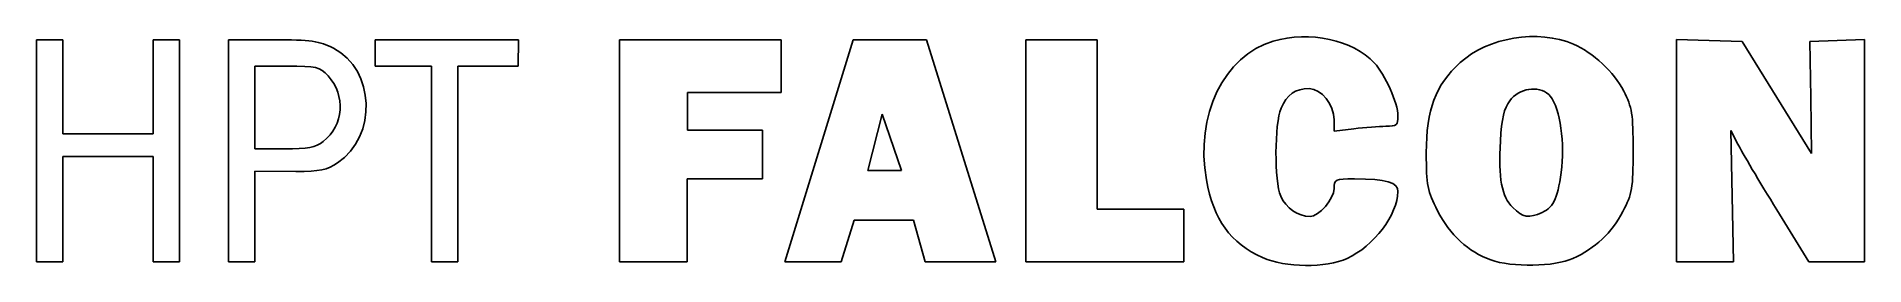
# Model space of a CAD drawing. Header units: centimetres. Extents: x -5.95 to 0, y -3.69 to 0.
# Drawn here: x -5.95 to -0.55, y -3.69 to -3.01 of the extents above; entities outside this region: 1.
import ezdxf

# ---------------------------------------------------------------- set-up
doc = ezdxf.new("R2010")
doc.units = ezdxf.units.CM
doc.header["$MEASUREMENT"] = 0
doc.layers.add('logo v5_text', color=7, linetype='Continuous')

msp = doc.modelspace()

# ---------------------------------------------------------------- linework, layer by layer
at = {"layer": 'logo v5_text'}
for p, q in [((-5.9481, -3.3484), (-5.9481, -3.0206)), ((-5.9481, -3.0206), (-5.9092, -3.0206)), ((-5.9092, -3.0206), (-5.8703, -3.0206)), ((-5.8703, -3.0206), (-5.8703, -3.1595)), ((-5.6036, -3.1595), (-5.6036, -3.0206)), ((-5.6036, -3.0206), (-5.5647, -3.0206)), ((-5.5647, -3.0206), (-5.5258, -3.0206)), ((-5.5258, -3.0206), (-5.5258, -3.3484)), ((-5.3813, -3.3484), (-5.3813, -3.0206)), ((-5.3813, -3.0206), (-5.2503, -3.0206)), ((-4.9479, -3.0595), (-4.9479, -3.0206)), ((-4.9479, -3.0206), (-4.7361, -3.0206)), ((-4.7361, -3.0206), (-4.5242, -3.0206)), ((-4.5246, -3.0987), (-4.5242, -3.0206)), ((-4.2256, -3.3484), (-4.2256, -3.0206)), ((-4.2256, -3.0206), (-3.9867, -3.0206)), ((-3.9867, -3.0206), (-3.7478, -3.0206)), ((-3.7478, -3.0206), (-3.7478, -3.0983)), ((-3.535, -3.0206), (-3.737, -3.6762)), ((-3.3189, -3.0206), (-3.535, -3.0206)), ((-3.3189, -3.0206), (-3.114, -3.6762)), ((-3.0255, -3.3484), (-3.0255, -3.0206)), ((-3.0255, -3.0206), (-2.9199, -3.0206)), ((-2.9199, -3.0206), (-2.8143, -3.0206)), ((-2.8143, -3.0206), (-2.8143, -3.2706)), ((-1.103, -3.3479), (-1.103, -3.0197)), ((-1.103, -3.0197), (-1.006, -3.0229)), ((-1.006, -3.0229), (-0.909, -3.0261)), ((-0.7085, -3.0261), (-0.6279, -3.0229)), ((-0.6279, -3.0229), (-0.5474, -3.0196)), ((-0.5474, -3.0196), (-0.5474, -3.3479)), ((-4.9479, -3.0983), (-4.9479, -3.0595)), ((-0.909, -3.0261), (-0.8063, -3.1913)), ((-0.706, -3.1913), (-0.7085, -3.0261)), ((-5.2085, -3.0983), (-5.3035, -3.0983)), ((-5.3035, -3.0983), (-5.3035, -3.2206)), ((-4.8646, -3.0983), (-4.9479, -3.0983)), ((-4.7812, -3.0983), (-4.8646, -3.0983)), ((-4.7812, -3.3873), (-4.7812, -3.0983)), ((-4.7035, -3.0987), (-4.7035, -3.3877)), ((-4.7035, -3.0987), (-4.5246, -3.0987)), ((-3.7478, -3.0983), (-3.7478, -3.1761)), ((-5.8703, -3.1595), (-5.8703, -3.2984)), ((-5.6036, -3.2984), (-5.6036, -3.1595)), ((-4.025, -3.2881), (-4.025, -3.1761)), ((-4.025, -3.1761), (-3.7478, -3.1761)), ((-5.3035, -3.2206), (-5.3035, -3.3428)), ((-3.45, -3.24), (-3.4923, -3.4068)), ((-3.45, -3.24), (-3.3924, -3.4067)), ((-0.8063, -3.1913), (-0.7036, -3.3565)), ((-0.7036, -3.3565), (-0.706, -3.1913)), ((-3.8033, -3.2881), (-4.025, -3.2881)), ((-3.8033, -3.2881), (-3.8033, -3.4317)), ((-2.8143, -3.2706), (-2.8143, -3.5206)), ((-2.1142, -3.2904), (-2.1142, -3.257)), ((-2.0559, -3.2833), (-2.1142, -3.2904)), ((-0.921, -3.3294), (-0.9419, -3.2882)), ((-0.9419, -3.2882), (-0.938, -3.4822)), ((-5.9481, -3.6762), (-5.9481, -3.3484)), ((-5.8703, -3.2984), (-5.7369, -3.2984)), ((-5.7369, -3.2984), (-5.6036, -3.2984)), ((-5.5258, -3.3484), (-5.5258, -3.6762)), ((-5.3813, -3.6762), (-5.3813, -3.3484)), ((-5.3035, -3.3428), (-5.2161, -3.3428)), ((-4.2256, -3.6762), (-4.2256, -3.3484)), ((-3.0255, -3.6762), (-3.0255, -3.3484)), ((-1.103, -3.6762), (-1.103, -3.3479)), ((-0.5474, -3.3479), (-0.5474, -3.6762)), ((-5.7369, -3.365), (-5.8703, -3.365)), ((-5.8703, -3.365), (-5.8703, -3.5206)), ((-5.6036, -3.365), (-5.7369, -3.365)), ((-5.6036, -3.5206), (-5.6036, -3.365)), ((-4.7812, -3.6762), (-4.7812, -3.3873)), ((-4.7035, -3.3877), (-4.7035, -3.6762)), ((-5.3035, -3.4091), (-5.3035, -3.6762)), ((-5.182, -3.4095), (-5.3035, -3.4091)), ((-3.8033, -3.4317), (-4.0256, -3.4317)), ((-4.0256, -3.4317), (-4.0256, -3.6762)), ((-3.3924, -3.4067), (-3.4923, -3.4068)), ((-0.938, -3.4822), (-0.9341, -3.6762)), ((-5.8703, -3.5206), (-5.8703, -3.6762)), ((-5.6036, -3.6762), (-5.6036, -3.5206)), ((-3.5711, -3.6762), (-3.5323, -3.5531)), ((-3.5323, -3.5531), (-3.357, -3.5531)), ((-3.357, -3.5531), (-3.3227, -3.6762)), ((-2.8143, -3.5206), (-2.6865, -3.5206)), ((-2.6865, -3.5206), (-2.5587, -3.5206)), ((-2.5587, -3.5206), (-2.5587, -3.5984)), ((-0.712, -3.6762), (-0.8061, -3.5234)), ((-2.5587, -3.5984), (-2.5587, -3.6762)), ((-5.9092, -3.6762), (-5.9481, -3.6762)), ((-5.8703, -3.6762), (-5.9092, -3.6762)), ((-5.5647, -3.6762), (-5.6036, -3.6762)), ((-5.5258, -3.6762), (-5.5647, -3.6762)), ((-5.3424, -3.6762), (-5.3813, -3.6762)), ((-5.3035, -3.6762), (-5.3424, -3.6762)), ((-4.7423, -3.6762), (-4.7812, -3.6762)), ((-4.7035, -3.6762), (-4.7423, -3.6762)), ((-4.1256, -3.6762), (-4.2256, -3.6762)), ((-4.0256, -3.6762), (-4.1256, -3.6762)), ((-3.5711, -3.6762), (-3.737, -3.6762)), ((-3.3227, -3.6762), (-3.114, -3.6762)), ((-2.7921, -3.6762), (-3.0255, -3.6762)), ((-2.5587, -3.6762), (-2.7921, -3.6762)), ((-1.0186, -3.6762), (-1.103, -3.6762)), ((-0.9341, -3.6762), (-1.0186, -3.6762)), ((-0.6297, -3.6762), (-0.712, -3.6762)), ((-0.5474, -3.6762), (-0.6297, -3.6762))]:
    msp.add_line(p, q, dxfattribs=at)
for points in [[(-5.2503, -3.0206), (-5.1364, -3.0206), (-5.113, -3.0238), (-5.0704, -3.0456)], [(-2.2942, -3.0246), (-2.1868, -2.9934), (-2.0588, -3.021), (-1.9955, -3.0889)], [(-1.7416, -3.088), (-1.6601, -3.013), (-1.5117, -2.9888), (-1.407, -3.0335)], [(-5.0704, -3.0456), (-4.9478, -3.1082), (-4.9409, -3.3052), (-5.0585, -3.3845)], [(-2.4916, -3.4342), (-2.5258, -3.2455), (-2.4398, -3.067), (-2.2942, -3.0246)], [(-1.407, -3.0335), (-1.3496, -3.0581), (-1.2867, -3.1167), (-1.2585, -3.1719)], [(-5.0866, -3.1275), (-5.1116, -3.1004), (-5.1203, -3.0983), (-5.2085, -3.0983)], [(-5.101, -3.321), (-5.0406, -3.2735), (-5.034, -3.1842), (-5.0866, -3.1275)], [(-1.9955, -3.0889), (-1.9633, -3.1234), (-1.9259, -3.2073), (-1.9256, -3.2456)], [(-1.8419, -3.3547), (-1.8417, -3.226), (-1.8154, -3.1561), (-1.7416, -3.088)], [(-2.188, -3.165), (-2.2293, -3.165), (-2.2539, -3.1822), (-2.2709, -3.2229)], [(-2.1142, -3.257), (-2.1142, -3.2128), (-2.1526, -3.165), (-2.188, -3.165)], [(-1.4803, -3.1822), (-1.5108, -3.1546), (-1.568, -3.1638), (-1.5954, -3.2007)], [(-1.4419, -3.3963), (-1.4326, -3.3099), (-1.4508, -3.2089), (-1.4803, -3.1822)], [(-1.2585, -3.1719), (-1.2339, -3.22), (-1.2308, -3.2399), (-1.2308, -3.3484)], [(-2.2709, -3.2229), (-2.2906, -3.2701), (-2.2912, -3.4372), (-2.2718, -3.4831)], [(-1.5954, -3.2007), (-1.612, -3.2229), (-1.6191, -3.2537), (-1.6229, -3.3193)], [(-1.9614, -3.2762), (-1.9813, -3.2763), (-2.0238, -3.2795), (-2.0559, -3.2833)], [(-1.9256, -3.2456), (-1.9254, -3.2727), (-1.9294, -3.2762), (-1.9614, -3.2762)], [(-5.2161, -3.3428), (-5.1461, -3.3428), (-5.1232, -3.3385), (-5.101, -3.321)], [(-1.6229, -3.3193), (-1.6294, -3.4311), (-1.6198, -3.4827), (-1.5862, -3.5163)], [(-1.2308, -3.3484), (-1.2309, -3.4596), (-1.2336, -3.4757), (-1.2609, -3.5275)], [(-0.8061, -3.5234), (-0.8578, -3.4394), (-0.9096, -3.3521), (-0.921, -3.3294)], [(-5.0585, -3.3845), (-5.0892, -3.4051), (-5.1108, -3.4095), (-5.182, -3.4095)], [(-1.8086, -3.5259), (-1.8389, -3.4671), (-1.842, -3.4512), (-1.8419, -3.3547)], [(-1.4992, -3.5305), (-1.464, -3.5145), (-1.4514, -3.4849), (-1.4419, -3.3963)], [(-2.3254, -3.6642), (-2.4215, -3.6207), (-2.47, -3.5536), (-2.4916, -3.4342)], [(-2.1142, -3.46), (-2.1142, -3.4332), (-2.1111, -3.4317), (-2.0545, -3.4317)], [(-2.0545, -3.4317), (-1.9598, -3.4317), (-1.9253, -3.4418), (-1.9256, -3.4692)], [(-2.2718, -3.4831), (-2.2577, -3.5166), (-2.2198, -3.5428), (-2.1854, -3.5428)], [(-2.1854, -3.5428), (-2.1589, -3.5428), (-2.1142, -3.4909), (-2.1142, -3.46)], [(-1.9256, -3.4692), (-1.9263, -3.5366), (-1.9979, -3.6309), (-2.0753, -3.6664)], [(-1.6517, -3.671), (-1.7176, -3.6475), (-1.7719, -3.5973), (-1.8086, -3.5259)], [(-1.5862, -3.5163), (-1.5566, -3.5458), (-1.5392, -3.5487), (-1.4992, -3.5305)], [(-1.2609, -3.5275), (-1.2944, -3.5912), (-1.3424, -3.6364), (-1.4086, -3.6666)], [(-2.0753, -3.6664), (-2.1379, -3.6951), (-2.2594, -3.694), (-2.3254, -3.6642)], [(-1.4086, -3.6666), (-1.4626, -3.6912), (-1.5886, -3.6935), (-1.6517, -3.671)]]:
    msp.add_open_spline(points, degree=3, dxfattribs=at)
msp.add_point((0, 0), dxfattribs=at)

doc.saveas('drawing.dxf')
